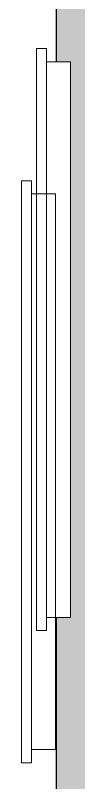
# Model space of a CAD drawing. Header units: millimetres. Extents: x 155927 to 317870, y -36033 to 97293.
# Drawn here: x 210486 to 210704, y 18051 to 20995 of the extents above; entities that cross this region are included whole.
import ezdxf

# ---------------------------------------------------------------- set-up
doc = ezdxf.new("R2010")
doc.units = ezdxf.units.MM
doc.header["$MEASUREMENT"] = 0
for name, color, linetype, lineweight in [('A-WALL', 7, 'CONTINUOUS', 9), ('A-WALL-PATT', 7, 'CONTINUOUS', 9), ('E-ELEC-EQPM', 8, 'CONTINUOUS', 9)]:
    doc.layers.add(name, color=color, linetype=linetype, lineweight=lineweight)

msp = doc.modelspace()

# ---------------------------------------------------------------- hatches: boundary and pattern name
at = {"layer": 'A-WALL-PATT'}
msp.add_hatch(color=256, dxfattribs=at).paths.add_polyline_path([(210618.8, 15107.6), (210740.8, 15107.6), (210740.8, 20716.3), (210735.8, 20716.3), (210735.8, 22275.7), (210740.8, 22275.7), (210740.8, 22377.3), (210735.8, 22377.3), (210735.8, 23936.7), (210740.8, 23936.7), (210740.8, 26907.6), (210618.8, 26907.6), (210618.8, 24146), (210673, 24146), (210673, 22014.6), (210618.8, 22014.6), (210618.8, 20817), (210673, 20817), (210673, 18685.6), (210618.8, 18685.6), (210618.8, 17008.8), (210645.8, 17008.8), (210645.8, 15808.8), (210618.8, 15808.8), (210618.8, 15606.6)], flags=0)

# ---------------------------------------------------------------- linework, layer by layer
at = {"layer": 'A-WALL', "lineweight": 30}
for p, q in [((210618.8, 22014.6), (210618.8, 20817)), ((210618.8, 18685.6), (210618.8, 17008.8))]:
    msp.add_line(p, q, dxfattribs=at)
at = {"layer": 'E-ELEC-EQPM'}
for p, q in [((210543, 20867.8), (210581.1, 20867.8)), ((210543, 18634.8), (210543, 20867.8)), ((210543, 18634.8), (210543, 20867.8)), ((210543, 20867.8), (210581.1, 20867.8)), ((210581.1, 20867.8), (210581.1, 20817)), ((210581.1, 20867.8), (210581.1, 18634.8)), ((210581.1, 20817), (210673, 20817)), ((210581.1, 20817), (210673, 20817)), ((210673, 20817), (210673, 18685.6)), ((210673, 20817), (210673, 18685.6)), ((210485.8, 20360.8), (210523.9, 20360.8)), ((210485.8, 18127.8), (210485.8, 20360.8)), ((210485.8, 18127.8), (210485.8, 20360.8)), ((210485.8, 20360.8), (210523.9, 20360.8)), ((210523.9, 20360.8), (210523.9, 20310)), ((210523.9, 20360.8), (210523.9, 18127.8)), ((210523.9, 20310), (210615.8, 20310)), ((210523.9, 20310), (210615.8, 20310)), ((210615.8, 20310), (210615.8, 18178.6)), ((210615.8, 20310), (210615.8, 18178.6)), ((210581.1, 18685.6), (210581.1, 18634.8)), ((210673, 18685.6), (210581.1, 18685.6)), ((210673, 18685.6), (210581.1, 18685.6)), ((210581.1, 18634.8), (210543, 18634.8)), ((210581.1, 18634.8), (210543, 18634.8)), ((210523.9, 18178.6), (210523.9, 18127.8)), ((210615.8, 18178.6), (210523.9, 18178.6)), ((210615.8, 18178.6), (210523.9, 18178.6)), ((210523.9, 18127.8), (210485.8, 18127.8)), ((210523.9, 18127.8), (210485.8, 18127.8))]:
    msp.add_line(p, q, dxfattribs=at)

doc.saveas('drawing.dxf')
